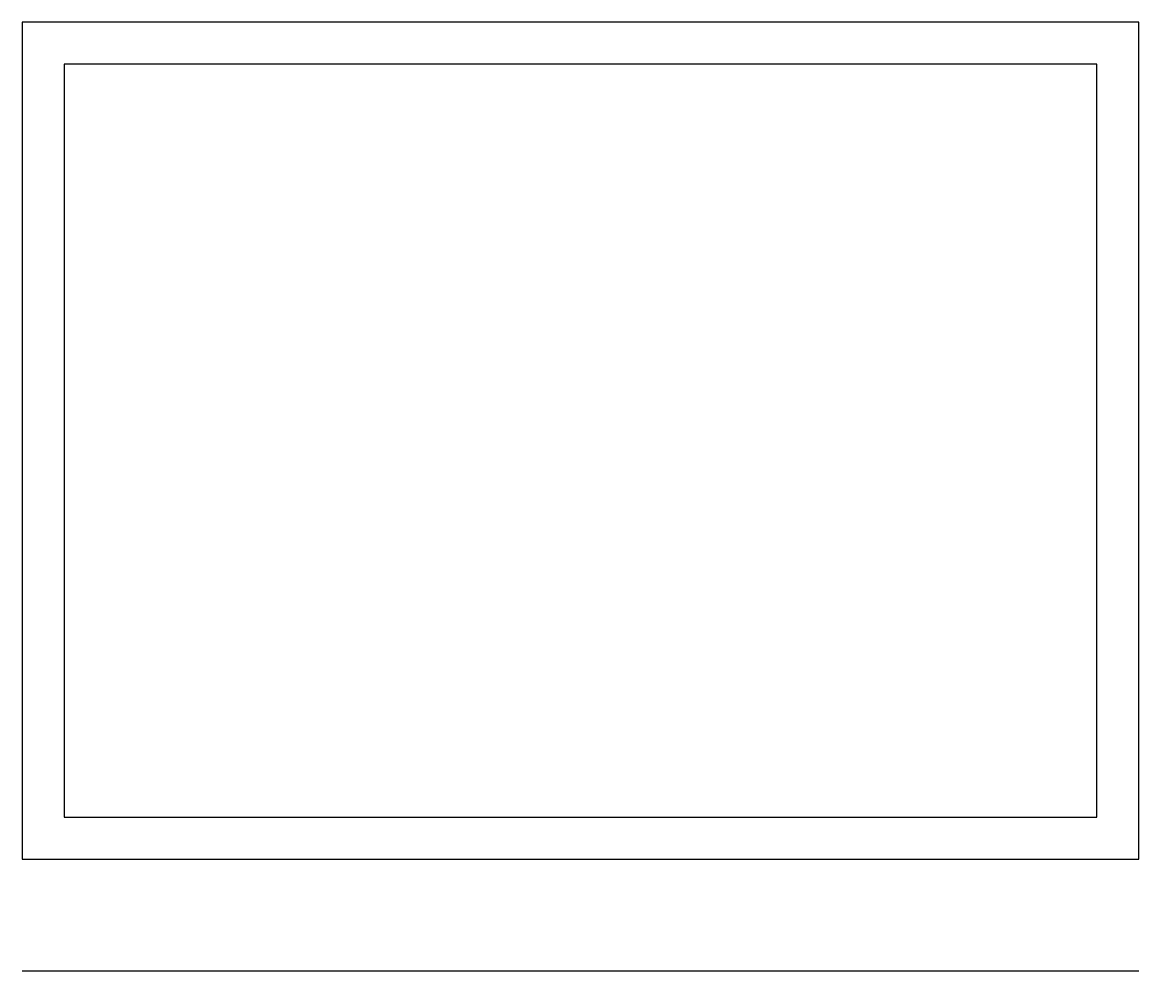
# Model space of a CAD drawing. Header units: millimetres. Extents: x 0 to 4000, y -400 to 3000.
import ezdxf

# ---------------------------------------------------------------- set-up
doc = ezdxf.new("R2010")
doc.units = ezdxf.units.MM
doc.layers.add('COTES', color=7, linetype='Continuous')
doc.layers.add('MURS', color=7, linetype='Continuous')

msp = doc.modelspace()

# ---------------------------------------------------------------- linework, layer by layer
at = {"layer": 'COTES'}
msp.add_line((0, -400), (4000, -400), dxfattribs=at)
at = {"layer": 'MURS'}
for points in [[(0, 0), (4000, 0), (4000, 3000), (0, 3000)], [(150, 150), (3850, 150), (3850, 2850), (150, 2850)]]:
    msp.add_lwpolyline(points, close=True, dxfattribs=at)

doc.saveas('drawing.dxf')
